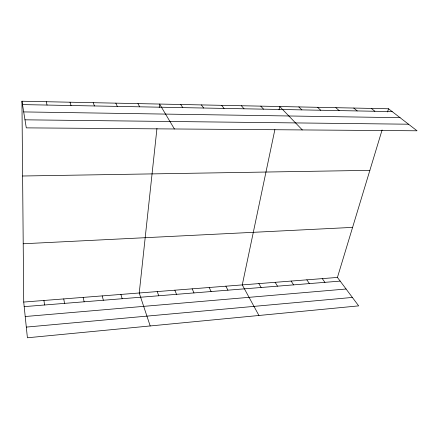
<?xml version="1.0" encoding="UTF-8"?>
<svg xmlns="http://www.w3.org/2000/svg" width="439" height="439" viewBox="0 0 439 439"><rect width="100%" height="100%" fill="white"/><g stroke="black" fill="none" stroke-linecap="round" stroke-linejoin="round"><path stroke-width="0.66" d="M156.953 128.457L139.229 292.989L150.198 325.952M159.22 107.44L159.582 104.054L174.404 128.973M274.88 129.598L242.273 284.9L258.933 315.482M279.034 109.816L279.725 106.529L302.312 129.928M21.95 101.222L26.296 127.87L417.05 130.789L388.515 108.768L21.95 101.222L23.722 302.059L27.405 337.778L358.674 305.873L337.432 277.432L382.089 129.993M387.544 111.972L388.515 108.768M26.302 327.099L352.369 297.433M25.21 316.519L346.086 289.016M24.194 306.636L340.176 281.108M23.722 302.059L337.432 277.432M23.207 243.766L352.588 227.386M22.608 176.001L369.863 170.348M24.985 119.82L408.522 124.21M23.695 111.918L400.072 117.685M22.499 104.597L392.175 111.594M371.323 108.417L374.868 111.265M353.768 108.054L357.192 110.93M335.846 107.687L339.144 110.59M317.534 107.308L320.706 110.238M298.833 106.924L301.867 109.882M260.771 106.139L263.51 109.157M241.412 105.739L243.996 108.79M221.624 105.333L224.049 108.411M201.402 104.916L203.652 108.027M322.27 278.622L324.931 282.343M306.845 279.83L309.407 283.594M180.725 104.493L182.8 107.632M291.139 281.064L293.603 284.873M275.143 282.321L277.508 286.173M258.862 283.599L261.117 287.496M137.956 103.609L139.646 106.814M225.876 286.19L227.918 290.179M209.183 287.501L211.104 291.54M115.83 103.154L117.312 106.392M192.178 288.835L193.978 292.923M174.854 290.195L176.533 294.328M93.183 102.688L94.451 105.958M157.211 291.578L158.753 295.765M70.004 102.21L71.041 105.514M120.901 294.432L122.168 298.723M102.216 295.897L103.341 300.243M46.265 101.722L47.066 105.058M83.169 297.39L84.14 301.796M63.743 298.915L64.555 303.376M43.933 300.474L44.575 304.99"/></g></svg>
